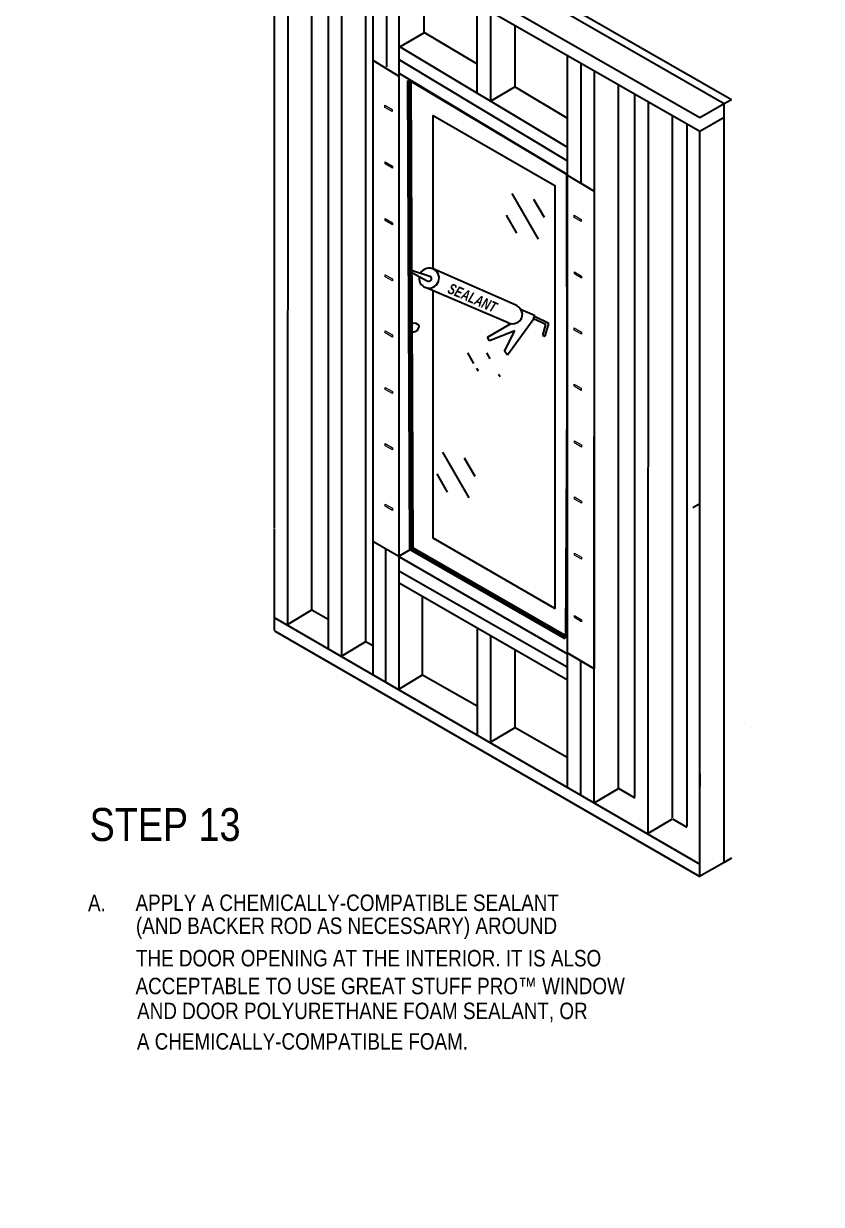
# Model space of a CAD drawing. Header units: inches. Extents: x -20.7 to 75.7, y -15.1 to 19.1.
# Drawn here: x 51.67 to 59.24, y 1.76 to 12.96 of the extents above; entities that cross this region are included whole.
import ezdxf

# ---------------------------------------------------------------- set-up
doc = ezdxf.new("R2010")
doc.units = ezdxf.units.IN
doc.header["$MEASUREMENT"] = 0
for name, color, linetype, lineweight in [('.ATI-DETAIL', 7, 'Continuous', 0), ('.ATI-TEXT', 7, 'Continuous', 0), ('G-ANNO-TTLB', 7, 'Continuous', 0), ('LOGOS', 7, 'Continuous', 0), ('TYVEK', 7, 'Continuous', 0), ('X-REF - TRACED', 7, 'Continuous', 0)]:
    doc.layers.add(name, color=color, linetype=linetype, lineweight=lineweight)

# ---------------------------------------------------------------- blocks, each defined once
blk = doc.blocks.new('Block_321')
at = {"layer": 'TYVEK', "color": 193, "lineweight": 25, "true_color": 0xa282bb}
for points in [[(55.559, 10.634), (55.559, 12.092), (56.714, 11.425), (56.714, 7.412), (55.559, 8.079), (55.559, 10.419)], [(55.559, 10.194)]]:
    blk.add_lwpolyline(points, dxfattribs=at)
blk = doc.blocks.new('Block_322')
at = {"layer": 'TYVEK', "color": 252, "lineweight": 70, "true_color": 0x838484}
blk.add_lwpolyline([(56.82, 7.136), (55.354, 7.979), (55.336, 12.422)], dxfattribs=at)
at = {"layer": 'TYVEK', "color": 193, "lineweight": 70, "true_color": 0xa282bb}
blk.add_lwpolyline([(56.88, 7.061)], dxfattribs=at)
blk = doc.blocks.new('Block_323')
at = {"layer": 'TYVEK', "color": 33, "lineweight": 25, "true_color": 0xcb9865}
for p, q in [((56.833, 12.665), (56.833, 11.53)), ((56.961, 12.589), (56.961, 11.454))]:
    blk.add_line(p, q, dxfattribs=at)
blk = doc.blocks.new('Block_324')
at = {"layer": 'TYVEK', "color": 33, "lineweight": 25, "true_color": 0xcb9865}
for p, q in [((55.116, 13.647), (55.116, 12.554)), ((55.233, 13.58), (55.233, 12.487))]:
    blk.add_line(p, q, dxfattribs=at)
blk = doc.blocks.new('Block_325')
at = {"layer": 'TYVEK', "color": 33, "lineweight": 25, "true_color": 0xcb9865}
for points in [[(55.244, 13.574)], [(55.241, 12.485)]]:
    blk.add_lwpolyline(points, dxfattribs=at)
blk = doc.blocks.new('Block_326')
at = {"layer": 'TYVEK', "color": 33, "lineweight": 25, "true_color": 0xcb9865}
for points in [[(54.688, 8.218)], [(54.563, 7.877)]]:
    blk.add_lwpolyline(points, dxfattribs=at)
blk = doc.blocks.new('Block_327')
at = {"layer": 'TYVEK', "color": 93, "lineweight": 70, "true_color": 0x6bbe46}
for points in [[(56.882, 11.528)], [(56.882, 7.061)]]:
    blk.add_lwpolyline(points, dxfattribs=at)
blk = doc.blocks.new('Block_328')
at = {"layer": 'TYVEK', "color": 33, "lineweight": 25, "true_color": 0xcb9865}
for points in [[(55.108, 9.868)], [(55.108, 7.981)]]:
    blk.add_lwpolyline(points, dxfattribs=at)
blk = doc.blocks.new('Block_423')
at = {"layer": '.ATI-TEXT', "color": 18, "lineweight": 25, "true_color": 0x000000}
blk.add_line((58.583, 6.283), (58.583, 6.283), dxfattribs=at)
blk.add_line((58.583, 6.283), (58.583, 6.283), dxfattribs=at)
blk.add_line((58.583, 6.283), (58.583, 6.283), dxfattribs=at)
blk.add_line((58.583, 6.283), (58.583, 6.283), dxfattribs=at)
blk = doc.blocks.new('Block_500')
at = {"layer": 'LOGOS', "color": 250, "lineweight": 18, "true_color": 0x231f20}
for points in [[(56.898, 9.541), (56.966, 9.502), (56.966, 9.482), (56.898, 9.521)], [(56.9, 9.004), (56.968, 8.964), (56.968, 8.944), (56.9, 8.984)], [(56.9, 8.471), (56.968, 8.431), (56.968, 8.412), (56.9, 8.451)], [(56.9, 7.938), (56.968, 7.899), (56.968, 7.879), (56.9, 7.918)]]:
    blk.add_lwpolyline(points, close=True, dxfattribs=at)
blk = doc.blocks.new('Block_519')
at = {"layer": '.ATI-DETAIL', "color": 18, "lineweight": 25, "true_color": 0x000000}
for p, q in [((56.1, 9.781), (56.069, 9.837)), ((56.194, 9.609), (56.181, 9.633))]:
    blk.add_line(p, q, dxfattribs=at)
blk = doc.blocks.new('Block_520')
at = {"layer": '.ATI-DETAIL', "color": 18, "lineweight": 25, "true_color": 0x000000}
for p, q in [((55.947, 9.737), (55.889, 9.837)), ((55.989, 9.664), (55.975, 9.689))]:
    blk.add_line(p, q, dxfattribs=at)

msp = doc.modelspace()

# ---------------------------------------------------------------- hatches: boundary and pattern name
at = {"layer": 'G-ANNO-TTLB', "true_color": 0xb9529f, "transparency": 33554687}
h = msp.add_hatch(color=233, dxfattribs=at)
edge = h.paths.add_edge_path()
edge.add_spline(control_points=[(71.227, -15.135), (71.227, -15.135), (30.527, -15.135), (30.527, -15.135), (30.527, -15.135), (30.527, 19.001), (30.527, 19.001), (30.527, 19.001), (71.227, 19.001), (71.227, 19.001), (71.227, 19.001), (71.227, -15.135), (71.227, -15.135)], knot_values=[0, 0, 0, 0, 1, 1, 1, 2, 2, 2, 3, 3, 3, 4, 4, 4, 4], degree=3, periodic=0)
edge = h.paths.add_edge_path()
edge.add_spline(control_points=[(30.652, 18.876), (30.652, 18.876), (30.652, -15.01), (30.652, -15.01), (30.652, -15.01), (71.102, -15.01), (71.102, -15.01), (71.102, -15.01), (71.102, 18.876), (71.102, 18.876), (71.102, 18.876), (30.652, 18.876), (30.652, 18.876)], knot_values=[0, 0, 0, 0, 1, 1, 1, 2, 2, 2, 3, 3, 3, 4, 4, 4, 4], degree=3, periodic=0)
edge.add_line((30.652, 18.876), (30.652, 18.876))

# ---------------------------------------------------------------- linework, layer by layer
at = {"layer": '.ATI-DETAIL', "color": 251, "lineweight": 25, "true_color": 0x5c5c5c}
for p, q in [((56.56, 10.918), (56.31, 11.35)), ((56.615, 11.122), (56.515, 11.295)), ((56.355, 10.973), (56.255, 11.146)), ((55.902, 8.461), (55.652, 8.894)), ((55.957, 8.666), (55.857, 8.839)), ((55.697, 8.516), (55.597, 8.689))]:
    msp.add_line(p, q, dxfattribs=at)
at = {"layer": 'G-ANNO-TTLB'}
for points in [[(71.227, -15.135), (71.227, -15.135), (30.527, -15.135), (30.527, -15.135), (30.527, -15.135), (30.527, 19.001), (30.527, 19.001), (30.527, 19.001), (71.227, 19.001), (71.227, 19.001), (71.227, 19.001), (71.227, -15.135), (71.227, -15.135)], [(30.652, 18.876), (30.652, 18.876), (30.652, -15.01), (30.652, -15.01), (30.652, -15.01), (71.102, -15.01), (71.102, -15.01), (71.102, -15.01), (71.102, 18.876), (71.102, 18.876), (71.102, 18.876), (30.652, 18.876), (30.652, 18.876)]]:
    msp.add_open_spline(points, degree=3, knots=[0, 0, 0, 0, 1, 1, 1, 2, 2, 2, 3, 3, 3, 4, 4, 4, 4], dxfattribs=at)
at = {"layer": 'LOGOS', "color": 250, "lineweight": 18, "true_color": 0x231f20}
for points in [[(55.102, 12.188), (55.17, 12.149), (55.17, 12.129), (55.102, 12.168)], [(55.104, 11.65), (55.172, 11.611), (55.172, 11.591), (55.104, 11.631)], [(55.105, 11.113), (55.174, 11.073), (55.174, 11.054), (55.105, 11.093)], [(56.898, 11.144), (56.966, 11.105), (56.966, 11.085), (56.898, 11.124)], [(55.105, 10.58), (55.174, 10.541), (55.174, 10.521), (55.105, 10.56)], [(56.9, 10.607), (56.968, 10.567), (56.968, 10.547), (56.9, 10.587)], [(55.104, 10.047), (55.172, 10.008), (55.172, 9.988), (55.104, 10.028)], [(56.899, 10.074), (56.967, 10.034), (56.967, 10.015), (56.899, 10.054)], [(55.105, 9.51), (55.174, 9.47), (55.174, 9.451), (55.105, 9.49)], [(55.105, 8.977), (55.174, 8.938), (55.174, 8.918), (55.105, 8.957)], [(55.105, 8.403), (55.174, 8.363), (55.174, 8.343), (55.105, 8.383)], [(56.901, 7.345), (56.969, 7.305), (56.969, 7.286), (56.901, 7.325)]]:
    msp.add_lwpolyline(points, close=True, dxfattribs=at)
at = {"layer": 'TYVEK', "color": 2, "lineweight": 25, "true_color": 0xf5eb12}
for p, q in [((54.281, 14.524), (58.323, 12.206)), ((58.323, 12.206), (58.39, 12.244)), ((58.323, 5.002), (58.323, 12.206)), ((58.09, 8.405), (58.023, 8.367)), ((54.408, 7.398), (54.562, 7.31)), ((54.921, 7.099), (54.988, 7.061)), ((55.458, 6.781), (55.977, 6.488)), ((56.339, 6.284), (56.833, 6.001)), ((57.321, 5.704), (57.474, 5.616)), ((57.831, 5.415), (57.967, 5.337)), ((58.39, 5.041), (58.323, 5.002))]:
    msp.add_line(p, q, dxfattribs=at)
at = {"layer": 'TYVEK', "color": 18, "lineweight": 25, "true_color": 0x000000}
for p, q in [((54.348, 14.562), (58.39, 12.244)), ((54.986, 12.615), (55.233, 12.465)), ((54.986, 12.615), (54.986, 8.051)), ((55.233, 12.485), (55.233, 7.909)), ((56.828, 11.528), (57.087, 11.371)), ((56.833, 11.532), (56.833, 6.992)), ((57.087, 11.37), (57.087, 6.843)), ((54.986, 8.051), (55.233, 7.909)), ((56.836, 6.99), (57.086, 6.843))]:
    msp.add_line(p, q, dxfattribs=at)
at = {"layer": 'TYVEK', "color": 33, "lineweight": 25, "true_color": 0xcb9865}
for p, q in [((54.048, 14.389), (58.09, 12.071)), ((54.051, 14.38), (54.051, 8.177)), ((54.048, 14.259), (58.09, 11.941)), ((54.179, 14.185), (54.176, 7.263)), ((54.409, 7.403), (54.409, 14.053)), ((54.563, 13.964), (54.563, 7.03)), ((54.691, 13.891), (54.688, 6.962)), ((54.921, 7.099), (54.921, 13.759)), ((54.988, 13.72), (54.988, 6.789)), ((55.474, 12.876), (55.474, 13.208)), ((55.975, 13.154), (55.975, 12.305)), ((56.103, 13.081), (56.103, 12.228)), ((56.336, 12.947), (56.336, 12.363)), ((55.244, 12.743), (55.478, 12.878)), ((55.975, 12.58), (55.475, 12.879)), ((56.833, 11.79), (55.244, 12.743)), ((56.833, 11.662), (55.244, 12.615)), ((56.833, 11.532), (55.244, 12.485)), ((57.088, 12.516), (57.086, 5.57)), ((56.103, 12.228), (56.336, 12.363)), ((56.833, 12.066), (56.336, 12.364)), ((57.319, 5.704), (57.319, 12.384)), ((57.472, 12.296), (57.472, 5.627)), ((57.6, 12.223), (57.597, 5.284)), ((58.09, 12.071), (58.323, 12.206)), ((57.831, 5.424), (57.831, 12.09)), ((57.967, 12.012), (57.967, 5.346)), ((58.09, 11.941), (58.323, 12.076)), ((58.09, 4.868), (58.09, 11.941)), ((54.409, 10.597), (54.409, 10.682)), ((54.052, 7.203), (54.052, 8.171)), ((54.986, 8.051), (55.233, 7.909)), ((55.108, 7.977), (55.108, 6.72)), ((55.233, 7.902), (55.233, 6.647)), ((56.833, 6.982), (55.238, 7.903)), ((56.833, 6.856), (55.241, 7.763)), ((56.836, 6.732), (55.236, 7.652)), ((55.458, 6.781), (55.458, 7.521)), ((54.176, 7.259), (54.409, 7.398)), ((54.051, 7.325), (58.092, 4.987)), ((54.052, 7.199), (58.09, 4.867)), ((55.977, 7.23), (55.977, 6.217)), ((54.688, 6.96), (54.921, 7.099)), ((56.105, 7.156), (56.105, 6.15)), ((56.339, 6.284), (56.339, 7.019)), ((56.833, 6.992), (57.086, 6.843)), ((56.833, 6.982), (56.833, 5.723)), ((56.958, 6.907), (56.958, 5.651)), ((55.233, 6.647), (55.458, 6.781)), ((56.114, 6.15), (56.339, 6.284)), ((58.092, 5.843), (58.092, 5.723)), ((57.094, 5.57), (57.319, 5.704)), ((57.597, 5.276), (57.831, 5.415)), ((58.322, 5.002), (58.089, 4.867))]:
    msp.add_line(p, q, dxfattribs=at)
at = {"layer": 'TYVEK', "color": 165, "lineweight": 25, "true_color": 0x4c609a}
msp.add_line((55.233, 7.909), (55.354, 7.979), dxfattribs=at)
at = {"layer": 'TYVEK', "color": 252, "lineweight": 25, "true_color": 0x838484}
msp.add_lwpolyline([(56.828, 11.532), (55.336, 12.422), (55.354, 7.978), (56.82, 7.136), (56.83, 9.394)], close=True, dxfattribs=at)
at = {"layer": 'TYVEK', "color": 193, "lineweight": 25, "true_color": 0xa282bb}
msp.add_lwpolyline([(55.559, 12.092), (56.714, 11.425), (56.714, 7.412), (55.559, 8.079)], dxfattribs=at)
at = {"layer": 'TYVEK', "color": 33, "lineweight": 25, "true_color": 0xcb9865}
for points in [[(54.863, 8.001)], [(55.111, 7.979)], [(54.863, 7.416)]]:
    msp.add_lwpolyline(points, dxfattribs=at)
at = {"layer": 'TYVEK', "color": 18, "lineweight": 25, "true_color": 0x000000}
msp.add_lwpolyline([(54.353, 7.877)], dxfattribs=at)
at = {"layer": 'TYVEK', "color": 193, "lineweight": 25, "true_color": 0xa282bb}
msp.add_open_spline([(55.427, 10.097), (55.411, 10.115), (55.388, 10.122), (55.366, 10.117)], degree=3, dxfattribs=at)
msp.add_open_spline([(55.366, 10.037), (55.38, 10.037), (55.394, 10.042), (55.406, 10.051), (55.419, 10.063), (55.427, 10.079), (55.427, 10.097)], degree=3, knots=[0, 0, 0, 0, 1, 1, 1, 2, 2, 2, 2], dxfattribs=at)
at = {"layer": 'X-REF - TRACED', "color": 240, "lineweight": 25, "true_color": 0xed2327}
for p, q in [((55.356, 10.6), (55.503, 10.522)), ((55.364, 10.619), (55.536, 10.564)), ((56.337, 10.294), (55.558, 10.634)), ((56.272, 10.122), (55.486, 10.458)), ((56.396, 10.25), (56.523, 10.196)), ((56.074, 9.986), (56.295, 10.114)), ((56.509, 10.153), (56.265, 9.817)), ((56.523, 10.196), (56.509, 10.153)), ((56.512, 10.161), (56.52, 10.183)), ((56.628, 10.106), (56.512, 10.161)), ((56.658, 10.118), (56.52, 10.183)), ((56.599, 10.003), (56.628, 10.106)), ((56.624, 9.997), (56.658, 10.118)), ((56.093, 9.953), (56.074, 9.986)), ((56.335, 10.047), (56.093, 9.953)), ((56.238, 9.853), (56.335, 10.047)), ((56.599, 10.003), (56.624, 9.997)), ((56.265, 9.817), (56.238, 9.853))]:
    msp.add_line(p, q, dxfattribs=at)
for points, knots in [([(55.427, 10.563), (55.42, 10.524), (55.438, 10.485), (55.472, 10.465), (55.517, 10.438), (55.575, 10.453), (55.602, 10.498), (55.629, 10.543), (55.614, 10.602), (55.569, 10.628), (55.524, 10.655), (55.465, 10.64), (55.439, 10.595)], [0, 0, 0, 0, 1, 1, 1, 2, 2, 2, 3, 3, 3, 4, 4, 4, 4]), ([(55.503, 10.522), (55.513, 10.514), (55.529, 10.517), (55.538, 10.528), (55.547, 10.54), (55.546, 10.556), (55.536, 10.564)], [0, 0, 0, 0, 1, 1, 1, 2, 2, 2, 2]), ([(56.272, 10.122), (56.325, 10.102), (56.383, 10.124), (56.401, 10.172), (56.419, 10.219), (56.39, 10.274), (56.337, 10.294)], [0, 0, 0, 0, 1, 1, 1, 2, 2, 2, 2])]:
    msp.add_open_spline(points, degree=3, knots=knots, dxfattribs=at)

# ---------------------------------------------------------------- block references
at = {"layer": '.ATI-DETAIL'}
for name in ['Block_520', 'Block_519']:
    msp.add_blockref(name, (0, 0), dxfattribs=at)
at = {"layer": '.ATI-TEXT'}
msp.add_blockref('Block_423', (0, 0), dxfattribs=at)
at = {"layer": 'LOGOS'}
msp.add_blockref('Block_500', (0, 0), dxfattribs=at)
at = {"layer": 'TYVEK'}
for name in ['Block_324', 'Block_325', 'Block_323', 'Block_322', 'Block_321', 'Block_327', 'Block_328', 'Block_326']:
    msp.add_blockref(name, (0, 0), dxfattribs=at)

# ---------------------------------------------------------------- texts
at = {"layer": '.ATI-TEXT', "char_height": 0.2, "attachment_point": 7}
for s, insert in [('\\C18;\\c0;\\FArial Narrow|b0|i0|c1;\\H0.312594;\\W1.000000;STEP 13', (52.298, 5.201)), ('\\C18;\\c0;\\FArial Narrow|b0|i0|c1;\\H0.156297;\\W1.000000;A.', (52.283, 4.539)), ('\\C18;\\c0;\\FArial Narrow|b0|i0|c1;\\H0.156297;\\W1.000000;APPLY A CHEMICALLY-COMPATIBLE SEALANT ', (52.734, 4.539)), ('\\C18;\\c0;\\FArial Narrow|b0|i0|c1;\\H0.156297;\\W1.000000;(AND BACKER ROD AS NECESSARY) AROUND ', (52.738, 4.276)), ('\\C18;\\c0;\\FArial Narrow|b0|i0|c1;\\H0.156297;\\W1.000000;THE DOOR OPENING AT THE INTERIOR. IT IS ALSO  ', (52.738, 4.013)), ('\\C18;\\c0;\\FArial Narrow|b0|i0|c1;\\H0.156297;\\W1.000000;ACCEPTABLE TO USE GREAT STUFF PRO™ WINDOW ', (52.734, 3.749)), ('\\C18;\\c0;\\FArial Narrow|b0|i0|c1;\\H0.156297;\\W1.000000;AND DOOR POLYURETHANE FOAM SEALANT, OR ', (52.749, 3.486)), ('\\C18;\\c0;\\FArial Narrow|b0|i0|c1;\\H0.156297;\\W1.000000;A CHEMICALLY-COMPATIBLE FOAM.', (52.747, 3.223))]:
    msp.add_mtext(s, dxfattribs=dict(at, insert=insert))
at = {"layer": 'TYVEK', "insert": (55.688, 10.409), "char_height": 0.2, "attachment_point": 7, "rotation": 336.714}
msp.add_mtext('\\C252;\\c8684675;\\FArial Narrow Bold Italic|b1|i1|c1;\\H0.100814;\\W0.894307;SEALANT', dxfattribs=at)

doc.saveas('drawing.dxf')
